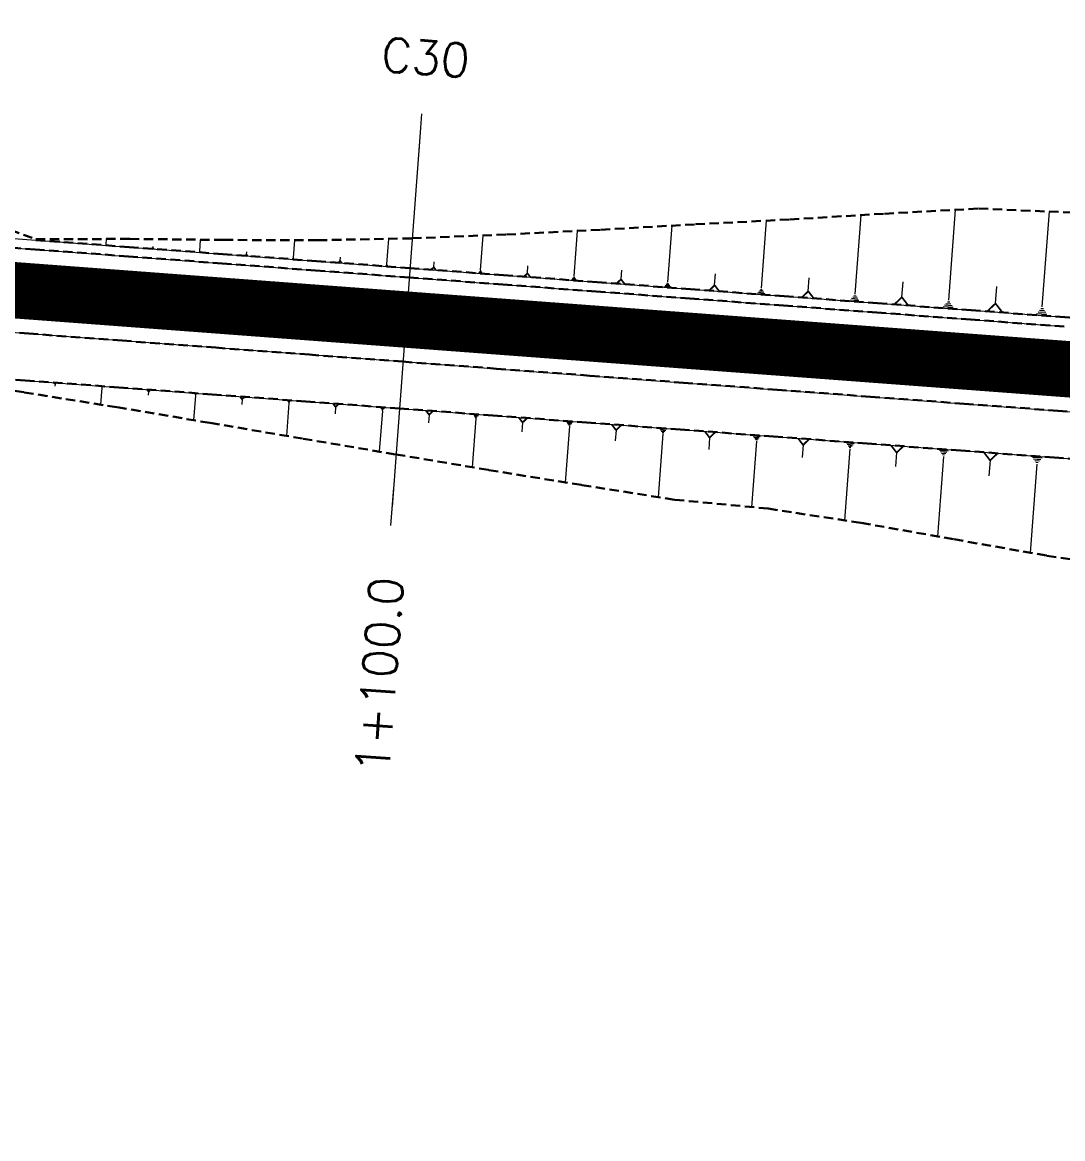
# Model space of a CAD drawing. Header units: metres. Extents: x 544752 to 548977, y 1840603 to 1844608.
# Drawn here: x 547595.2 to 547650.7, y 1842240 to 1842299.5 of the extents above; entities that cross this region are included whole.
import ezdxf

# ---------------------------------------------------------------- set-up
doc = ezdxf.new("R2010")
doc.units = ezdxf.units.M
doc.header["$MEASUREMENT"] = 0
for name, pattern in [('ACAD_ISO02W100', [15, 12, -3]), ('Anordnung Grundriss$0$GESTRICHELT', [0.75, 0.5, -0.25]), ('HIDDEN', [0.375, 0.25, -0.125])]:
    doc.linetypes.add(name, pattern=pattern)
doc.layers.add('C-ROAD', color=7, linetype='Continuous')
for name, color, linetype, lineweight in [('C-ROAD-CORR', 5, 'Continuous', 0), ('C-ROAD-SAMP', 150, 'HIDDEN', 0), ('C-ROAD-SAMP-TEXT', 11, 'Continuous', 0), ('C-TOPO-FEAT', 94, 'Continuous', 5)]:
    doc.layers.add(name, color=color, linetype=linetype, lineweight=lineweight)

msp = doc.modelspace()

# ---------------------------------------------------------------- linework, layer by layer
at = {"layer": 'C-ROAD-CORR', "color": 160, "linetype": 'Continuous'}
for p, q in [((547644.5848488669, 1842284.729313659, 509.3155329617613), (547644.9462366691, 1842289.549537001, 506.093031917825)), ((547649.5725915515, 1842284.378654003, 509.2884852119506), (547649.9531095602, 1842289.454037775, 505.8953997991531)), ((547634.6045633516, 1842285.366608185, 509.4124314458863), (547634.8748003084, 1842288.971053269, 507.0027240061951)), ((547639.5947419242, 1842285.048438624, 509.3636628423443), (547639.9109489295, 1842289.266036393, 506.5440397147131)), ((547624.6244934832, 1842286.006779028, 509.5074070033295), (547624.8059557007, 1842288.427138571, 507.8893053921511)), ((547629.6145642222, 1842285.687171174, 509.4595999528082), (547629.8408083245, 1842288.704835566, 507.4421775296859)), ((547597.1858818664, 1842287.855020442, 509.7099111657828), (547597.1876719365, 1842287.878896559, 509.6939490810681)), ((547599.6615349322, 1842287.663093202, 509.7083293043628), (547599.6952930077, 1842287.66056225, 509.7083293043628)), ((547599.6661765171, 1842287.668403179, 509.7045678799849), (547599.6914950736, 1842287.666504964, 509.7045678799849)), ((547599.670818102, 1842287.673713156, 509.7008064556071), (547599.6876971397, 1842287.67244768, 509.7008064556071)), ((547599.6754596869, 1842287.679023133, 509.6970450312292), (547599.6838992056, 1842287.678390395, 509.6970450312292)), ((547599.6801012717, 1842287.68433311, 509.6932836068513), (547599.7033406983, 1842287.994302692, 509.4860572543254)), ((547604.668208653, 1842287.338537812, 509.6629838501656), (547604.7145966984, 1842287.957265776, 509.2493408772482)), ((547609.656389592, 1842286.993723634, 509.6320281769165), (547609.7267367538, 1842287.932020471, 509.0047413642155)), ((547614.6451782949, 1842286.657015864, 509.5956530650655), (547614.7461812196, 1842288.004202051, 508.6950083053011)), ((547619.6346335982, 1842286.329199273, 509.5533338648038), (547619.7736372269, 1842288.183242303, 508.3138361945765)), ((547602.174209337, 1842287.512160715, 509.6776488687163), (547602.1806520943, 1842287.598094797, 509.6201986944366)), ((547604.6311485217, 1842287.296140991, 509.693016454477), (547604.6985327638, 1842287.291088976, 509.693016454477)), ((547604.6404135545, 1842287.306740196, 509.6855083033992), (547604.6909517361, 1842287.302951185, 509.6855083033992)), ((547604.6496785873, 1842287.317339401, 509.6780001523213), (547604.6833707084, 1842287.314813394, 509.6780001523213)), ((547604.6589436202, 1842287.327938606, 509.6704920012435), (547604.6757896807, 1842287.326675603, 509.6704920012435)), ((547607.162269213, 1842287.165731787, 509.647772717189), (547607.1728282305, 1842287.306568921, 509.5536177828852)), ((547609.6001881495, 1842286.929429139, 509.6775724212787), (547609.7023759038, 1842286.921767791, 509.6775724212787)), ((547609.6142385101, 1842286.945502762, 509.6661863601881), (547609.6908793258, 1842286.939756752, 509.6661863601881)), ((547609.6282888708, 1842286.961576387, 509.6548002990976), (547609.6793827479, 1842286.957745712, 509.6548002990976)), ((547609.6423392313, 1842286.97765001, 509.643414238007), (547609.66788617, 1842286.975734673, 509.643414238007)), ((547612.1506940471, 1842286.824170703, 509.6146422286407), (547612.166100929, 1842287.029669095, 509.477258805514)), ((547614.5644854862, 1842286.564703226, 509.6610445003598), (547614.7112044409, 1842286.553703229, 509.6610445003598)), ((547614.5846586884, 1842286.587781385, 509.6446966415362), (547614.6946979044, 1842286.579531388, 509.6446966415362)), ((547614.6048318906, 1842286.610859545, 509.6283487827126), (547614.6781913679, 1842286.605359546, 509.6283487827126)), ((547614.6250050927, 1842286.633937704, 509.6120009238891), (547614.6616848314, 1842286.631187705, 509.6120009238891)), ((547617.1398260802, 1842286.492042305, 509.5752056333359), (547617.1614984967, 1842286.781110965, 509.3819523354136)), ((547622.1295233704, 1842286.167453356, 509.5307286326675), (547622.1585944501, 1842286.555206058, 509.2715013319845)), ((547619.5235814361, 1842286.202155509, 509.6433277617587), (547619.7255010058, 1842286.187016943, 509.6433277617587)), ((547619.5513444766, 1842286.23391645, 509.62082928752), (547619.7027841539, 1842286.222562526, 509.62082928752)), ((547619.5791075171, 1842286.265677391, 509.5983308132813), (547619.680067302, 1842286.258108108, 509.5983308132813)), ((547619.6068705576, 1842286.297438332, 509.5758323390426), (547619.65735045, 1842286.29365369, 509.5758323390426)), ((547624.5157637412, 1842285.882392115, 509.5955188690188), (547624.7134605919, 1842285.86757014, 509.5955188690188)), ((547624.5520069886, 1842285.92385442, 509.5661482471224), (547624.683804889, 1842285.913973103, 509.5661482471224)), ((547624.5882502359, 1842285.965316724, 509.536777625226), (547624.6541491861, 1842285.960376066, 509.536777625226)), ((547627.1195074404, 1842285.846689503, 509.4836944110348), (547627.1565520697, 1842286.340794134, 509.1533668358134)), ((547632.1095825611, 1842285.527140091, 509.4358482898397), (547632.1547832623, 1842286.130031151, 509.0327928850439)), ((547637.099617038, 1842285.207048571, 509.3883645884944), (547637.152892336, 1842285.917639335, 508.9133078704026)), ((547624.4795204939, 1842285.840929811, 509.6248894909152), (547624.7431162947, 1842285.821167178, 509.6248894909152)), ((547629.4338142882, 1842285.480393103, 509.6060751822624), (547629.7624611888, 1842285.455753378, 509.6060751822624)), ((547629.4790017718, 1842285.532087621, 509.5694563748988), (547629.7254869471, 1842285.513607827, 509.5694563748988)), ((547629.5241892552, 1842285.583782139, 509.5328375675353), (547629.6885127055, 1842285.571462276, 509.5328375675353)), ((547629.5693767387, 1842285.635476656, 509.4962187601718), (547629.6515384638, 1842285.629316725, 509.4962187601718)), ((547634.5505892241, 1842285.30486174, 509.456170729997), (547634.6487271837, 1842285.297504018, 509.456170729997)), ((547642.0898188283, 1842284.88918869, 509.339388951919), (547642.1515041235, 1842285.711952762, 508.789340148296)), ((547647.0791004032, 1842284.559054894, 509.298618890553), (547647.1473510081, 1842285.469387663, 508.6900271113013)), ((547634.3886668416, 1842285.119622403, 509.5873885823291), (547634.78121868, 1842285.090191517, 509.5873885823291)), ((547634.4426409691, 1842285.181368849, 509.5436492982184), (547634.7370548479, 1842285.159295684, 509.5436492982184)), ((547634.4966150966, 1842285.243115294, 509.4999100141077), (547634.6928910158, 1842285.228399851, 509.4999100141077)), ((547639.3421192269, 1842284.759438054, 509.5683819630721), (547639.8014481163, 1842284.725000675, 509.5683819630721)), ((547639.4052749012, 1842284.831688196, 509.5172021828901), (547639.7497715683, 1842284.805860162, 509.5172021828901)), ((547639.4684305756, 1842284.903938339, 509.4660224027082), (547639.6980950203, 1842284.886719649, 509.4660224027082)), ((547639.5315862498, 1842284.976188481, 509.4148426225262), (547639.6464184723, 1842284.967579137, 509.4148426225262)), ((547644.2961305279, 1842284.399019646, 509.5495030884068), (547644.821089985, 1842284.35966173, 509.5495030884068)), ((547644.3683101126, 1842284.481593149, 509.4910105567454), (547644.7620297055, 1842284.452074712, 509.4910105567454)), ((547644.4404896974, 1842284.564166653, 509.4325180250841), (547644.7029694259, 1842284.544487695, 509.4325180250841)), ((547644.5126692822, 1842284.646740156, 509.3740254934227), (547644.6439091464, 1842284.636900677, 509.3740254934227)), ((547649.3445902325, 1842284.11782031, 509.4732517829098), (547649.7591515279, 1842284.086739303, 509.4732517829098)), ((547649.4205906722, 1842284.204764874, 509.4116629259234), (547649.696964869, 1842284.184044203, 509.4116629259234)), ((547649.4965911118, 1842284.291709439, 509.350074068937), (547649.6347782103, 1842284.281349103, 509.350074068937)), ((547649.2685897929, 1842284.030875746, 509.5348406398962), (547649.8213381866, 1842283.989434403, 509.5348406398962)), ((547596.9579246627, 1842280.274245065, 509.5939832589407), (547596.948234197, 1842280.144992754, 509.5075732155468)), ((547599.4496146662, 1842280.069820341, 509.5764899755928), (547599.3818806604, 1842279.166378019, 508.9725047205816)), ((547599.5037284174, 1842280.131726516, 509.6203424071942), (547599.4053365884, 1842280.139103272, 509.6203424071942)), ((547599.4901999796, 1842280.116249972, 509.6093792992938), (547599.4164061078, 1842280.121782539, 509.6093792992938)), ((547599.4766715418, 1842280.100773429, 509.5984161913935), (547599.4274756273, 1842280.104461806, 509.5984161913935)), ((547599.463143104, 1842280.085296885, 509.5874530834931), (547599.4385451467, 1842280.087141074, 509.5874530834931)), ((547601.9412253539, 1842279.864337697, 509.5582894333447), (547601.9261107623, 1842279.662737902, 509.4235123688643)), ((547604.4327917479, 1842279.65826426, 509.5396939232906), (547604.3338818352, 1842278.338994858, 508.6577125870388)), ((547604.5118124165, 1842279.748663968, 509.603730298185), (547604.3681338149, 1842279.75943602, 509.603730298185)), ((547604.4920572493, 1842279.726064041, 509.5877212044614), (547604.3842982982, 1842279.73414308, 509.5877212044614)), ((547604.4723020822, 1842279.703464114, 509.5717121107378), (547604.4004627813, 1842279.70885014, 509.5717121107378)), ((547604.452546915, 1842279.680864187, 509.5557030170142), (547604.4166272646, 1842279.6835572, 509.5557030170142)), ((547606.9243523843, 1842279.452114027, 509.5210470724292), (547606.903465542, 1842279.173523427, 509.334798752598)), ((547609.5203569732, 1842279.365408552, 509.5870129250515), (547609.3304468733, 1842279.37964673, 509.5870129250515)), ((547609.4942451812, 1842279.335536641, 509.5658525813802), (547609.3518126063, 1842279.346215274, 509.5658525813802)), ((547609.4159098053, 1842279.245920907, 509.5023715503663), (547609.2851736263, 1842277.502149872, 508.3365948668518)), ((547609.4681333893, 1842279.30566473, 509.5446922377089), (547609.3731783393, 1842279.312783818, 509.5446922377089)), ((547609.4420215973, 1842279.275792819, 509.5235318940376), (547609.3945440723, 1842279.279352363, 509.5235318940376)), ((547611.907462538, 1842279.039665254, 509.4836542221426), (547611.8807696137, 1842278.683632605, 509.2456329720458)), ((547614.3990126526, 1842278.833374679, 509.4649135473263), (547614.2362826128, 1842276.662866623, 508.0138470755923)), ((547614.5290202138, 1842278.982103434, 509.5702684258948), (547614.2926351647, 1842278.999825989, 509.5702684258948)), ((547614.4965183234, 1842278.944921245, 509.5439297062527), (547614.3192295367, 1842278.958213162, 509.5439297062527)), ((547614.4640164332, 1842278.907739057, 509.5175909866106), (547614.3458239086, 1842278.916600334, 509.5175909866106)), ((547614.4315145429, 1842278.870556868, 509.4912522669684), (547614.3724182806, 1842278.874987507, 509.4912522669684)), ((547616.8905790983, 1842278.627301932, 509.4463184983505), (547616.8580929345, 1842278.193998527, 509.1566388352409)), ((547619.3821546643, 1842278.421350829, 509.4278047739303), (547619.1878622968, 1842275.82986158, 507.6952965022239)), ((547619.5373778602, 1842278.598926291, 509.5535937726669), (547619.255144716, 1842278.620086227, 509.5535937726669)), ((547619.4985720612, 1842278.554532425, 509.5221465229828), (547619.2868972031, 1842278.570402377, 509.5221465229828)), ((547619.4597662622, 1842278.51013856, 509.4906992732986), (547619.3186496901, 1842278.520718528, 509.4906992732986)), ((547619.4209604632, 1842278.465744695, 509.4592520236145), (547619.3504021772, 1842278.471034679, 509.4592520236145)), ((547621.8737937064, 1842278.216246381, 509.4098570694939), (547621.8357108525, 1842277.708293816, 509.0702716277965)), ((547624.5443971509, 1842278.216309614, 509.5372250109677), (547624.2190612305, 1842278.240701105, 509.5372250109677)), ((547624.4996649123, 1842278.165135897, 509.5009751227702), (547624.2556629722, 1842278.183429515, 509.5009751227702)), ((547624.365468197, 1842278.011614745, 509.3922254581777), (547624.1415034095, 1842275.02435206, 507.3951277221129)), ((547624.454932674, 1842278.11396218, 509.4647252345727), (547624.2922647138, 1842278.126157925, 509.4647252345727)), ((547624.4102004354, 1842278.062788462, 509.4284753463752), (547624.3288664555, 1842278.068886335, 509.4284753463752)), ((547626.8571770212, 1842277.807441054, 509.3749000001845), (547626.8138356709, 1842277.229350186, 508.9884244582503)), ((547629.3489050189, 1842277.603523102, 509.35774551311), (547629.0966262723, 1842274.238606258, 507.1081717332109)), ((547629.5504544354, 1842277.834095798, 509.5210761234056), (547629.1839890678, 1842277.861570897, 509.5210761234056)), ((547629.5000670813, 1842277.776452624, 509.4802434708317), (547629.2252180555, 1842277.797058948, 509.4802434708317)), ((547629.4496797272, 1842277.71880945, 509.4394108182578), (547629.2664470433, 1842277.732546999, 509.4394108182578)), ((547629.399292373, 1842277.661166276, 509.3985781656839), (547629.3076760311, 1842277.668035051, 509.3985781656839)), ((547631.8412491442, 1842277.407823115, 509.3460850454038), (547631.7940301003, 1842276.778011218, 508.9250320461032)), ((547634.3339373451, 1842277.216712439, 509.3374927056412), (547634.0709247093, 1842273.708626007, 506.992204658041)), ((547634.5440622326, 1842277.457095481, 509.507772663363), (547634.1620045938, 1842277.485739583, 509.507772663363)), ((547634.4915310107, 1842277.39699972, 509.4652026739325), (547634.2049877816, 1842277.418482797, 509.4652026739325)), ((547634.4389997888, 1842277.33690396, 509.4226326845021), (547634.2479709694, 1842277.351226011, 509.4226326845021)), ((547634.386468567, 1842277.276808199, 509.3800626950717), (547634.2909541572, 1842277.283969225, 509.3800626950717)), ((547636.8260545288, 1842277.017985486, 509.3238085974141), (547636.776427707, 1842276.356058428, 508.881285401867)), ((547639.5463845872, 1842277.076445749, 509.4924774232333), (547639.130858826, 1842277.107599065, 509.4924774232333)), ((547639.4892516476, 1842277.01108562, 509.4461783168586), (547639.1776073268, 1842277.034450607, 509.4461783168586)), ((547639.432118708, 1842276.945725491, 509.399879210484), (547639.2243558276, 1842276.961302149, 509.399879210484)), ((547639.317852829, 1842276.815005233, 509.3072809977347), (547639.0318003737, 1842272.999611594, 506.7565464955615)), ((547639.3749857686, 1842276.880365362, 509.3535801041093), (547639.2711043282, 1842276.888153691, 509.3535801041093)), ((547641.8094238044, 1842276.608992902, 509.2887263395754), (547641.7545103426, 1842275.87655216, 508.7990620875981)), ((547644.3008678304, 1842276.401287311, 509.2690396732588), (547643.9818535864, 1842272.146246339, 506.424384352259)), ((547644.5557332744, 1842276.692853586, 509.4755762597893), (547644.0923265314, 1842276.727596694, 509.4755762597893)), ((547644.4920169134, 1842276.619962017, 509.4239421131567), (547644.1444618562, 1842276.646019349, 509.4239421131567)), ((547644.4283005524, 1842276.547070448, 509.372307966524), (547644.1965971809, 1842276.564442003, 509.372307966524)), ((547644.3645841914, 1842276.47417888, 509.3206738198914), (547644.2487325057, 1842276.482864657, 509.3206738198914)), ((547646.7923124409, 1842276.193589513, 509.2493582167302), (547646.731148838, 1842275.37778382, 508.703961351642)), ((547649.2837573776, 1842275.985896067, 509.2296796696094), (547648.9303990246, 1842271.27277025, 506.0787773585595)), ((547649.5660608648, 1842276.308851484, 509.4584513605108), (547649.0527651533, 1842276.347334931, 509.4584513605108)), ((547649.4954849931, 1842276.22811263, 509.4012584377854), (547649.1105132094, 1842276.256975215, 509.4012584377854)), ((547649.4249091212, 1842276.147373775, 509.3440655150601), (547649.1682612655, 1842276.166615499, 509.3440655150601)), ((547649.3543332495, 1842276.066634921, 509.2868725923348), (547649.2260093215, 1842276.076255783, 509.2868725923348))]:
    msp.add_line(p, q, dxfattribs=at)
at = {"layer": 'C-ROAD-CORR', "color": 5, "linetype": 'Anordnung Grundriss$0$GESTRICHELT', "lineweight": 30, "extrusion": (0.04147128083780415, 0.5531477566480142, 0.8320502942616756), "const_width": 0.1, "elevation": 1042191.055067712}
msp.add_lwpolyline([(-408328.9051713983, -1562367.675171673), (-408328.8944052792, -1562367.689526499), (-408328.8836391601, -1562367.675171673)], dxfattribs=at)
at = {"layer": 'C-ROAD-CORR', "color": 5, "linetype": 'Anordnung Grundriss$0$GESTRICHELT', "lineweight": 30, "extrusion": (0.04147128470518574, 0.5531477556809462, 0.8320502947118242), "const_width": 0.1, "elevation": 1042191.045780497}
msp.add_lwpolyline([(-408333.9198522109, -1562367.684839564), (-408333.8811031731, -1562367.736504948), (-408333.8423541355, -1562367.684839563)], dxfattribs=at)
at = {"layer": 'C-ROAD-CORR', "color": 5, "linetype": 'Anordnung Grundriss$0$GESTRICHELT', "lineweight": 30, "extrusion": (0.04147128362041888, 0.5531477566749224, 0.8320502941050953), "const_width": 0.1, "elevation": 1042191.037393758}
msp.add_lwpolyline([(-408338.9485229327, -1562367.689407267), (-408338.8850172404, -1562367.774081524), (-408338.8215115479, -1562367.689407268)], dxfattribs=at)
at = {"layer": 'C-ROAD-CORR', "color": 5, "linetype": 'Anordnung Grundriss$0$GESTRICHELT', "lineweight": 30, "extrusion": (0.04147128452670368, 0.5531477563347048, 0.8320502942861011), "const_width": 0.1, "elevation": 1042191.027639766}
msp.add_lwpolyline([(-408343.9745337385, -1562367.696732214), (-408343.8818712616, -1562367.820282183), (-408343.7892087849, -1562367.696732215)], dxfattribs=at)
at = {"layer": 'C-ROAD-CORR', "color": 5, "linetype": 'Anordnung Grundriss$0$GESTRICHELT', "lineweight": 30, "extrusion": (0.04147128407056225, 0.553147756398013, 0.8320502942667488), "const_width": 0.1, "elevation": 1042191.017883001}
msp.add_lwpolyline([(-408349.0137729755, -1562367.702830074), (-408348.8834273422, -1562367.876624251), (-408348.7530817094, -1562367.702830074)], dxfattribs=at)
at = {"layer": 'C-ROAD-CORR', "color": 5, "linetype": 'Anordnung Grundriss$0$GESTRICHELT', "lineweight": 30, "extrusion": (0.04147128436381356, 0.5531477565065444, 0.8320502941799807), "const_width": 0.1, "elevation": 1042191.008619898}
msp.add_lwpolyline([(-408354.0573085489, -1562367.709256933), (-408353.8824647198, -1562367.942382038), (-408353.707620891, -1562367.709256933)], dxfattribs=at)
at = {"layer": 'C-ROAD-CORR', "color": 5, "linetype": 'Anordnung Grundriss$0$GESTRICHELT', "lineweight": 30, "extrusion": (0.04147128415958266, 0.5531477561160163, 0.8320502944497835), "const_width": 0.1, "elevation": 1042190.998165133}
msp.add_lwpolyline([(-408359.1058550009, -1562367.716072715), (-408358.8830554036, -1562368.013138845), (-408358.6602558068, -1562367.716072716)], dxfattribs=at)
at = {"layer": 'C-ROAD-CORR', "color": 5, "linetype": 'Anordnung Grundriss$0$GESTRICHELT', "lineweight": 30, "extrusion": (0.04147128402414977, 0.5531477562023266, 0.8320502943991545), "const_width": 0.1, "elevation": 1042190.988626352}
msp.add_lwpolyline([(-408364.1553876289, -1562367.722306645), (-408363.8835345096, -1562368.08477747), (-408363.6116813901, -1562367.722306644)], dxfattribs=at)
at = {"layer": 'C-ROAD-CORR', "color": 5, "linetype": 'Anordnung Grundriss$0$GESTRICHELT', "lineweight": 30, "extrusion": (0.04147128433223577, 0.5531477563585318, 0.8320502942799536), "const_width": 0.1, "elevation": 1042190.979459188}
msp.add_lwpolyline([(-408369.2029504892, -1562367.728679452), (-408368.882533869, -1562368.155901613), (-408368.5621172484, -1562367.728679453)], dxfattribs=at)
at = {"layer": 'C-ROAD-CORR', "color": 5, "linetype": 'Anordnung Grundriss$0$GESTRICHELT', "lineweight": 30, "extrusion": (0.04147128425386132, 0.5531477563230088, 0.8320502943074755), "const_width": 0.1, "elevation": 1042190.969727242}
msp.add_lwpolyline([(-408374.2537868301, -1562367.735100645), (-408373.8827894898, -1562368.229763765), (-408373.51179215, -1562367.735100645)], dxfattribs=at)
at = {"layer": 'C-ROAD-CORR', "color": 5, "linetype": 'Anordnung Grundriss$0$GESTRICHELT', "lineweight": 30, "extrusion": (0.0414712842843661, 0.553147756258276, 0.8320502943489896), "const_width": 0.1, "elevation": 1042190.960001116}
msp.add_lwpolyline([(-408379.2931535635, -1562367.741615973), (-408378.8826701117, -1562368.288927241), (-408378.4721866606, -1562367.741615973)], dxfattribs=at)
at = {"layer": 'C-ROAD-CORR', "color": 5, "linetype": 'Anordnung Grundriss$0$GESTRICHELT', "lineweight": 30, "extrusion": (0.04147128445734455, 0.5531477560923399, -0.8320502944506823), "const_width": 0.1, "elevation": 1041338.741178087}
msp.add_lwpolyline([(-408329.1632076582, 1562926.873783239), (-408329.2214895711, 1562926.796074022), (-408329.2797714836, 1562926.873783238)], dxfattribs=at)
at = {"layer": 'C-ROAD-CORR', "color": 5, "linetype": 'Anordnung Grundriss$0$GESTRICHELT', "lineweight": 30, "extrusion": (0.04147128375690512, 0.5531477560013497, -0.8320502945460844), "const_width": 0.1, "elevation": 1041338.750250446}
msp.add_lwpolyline([(-408334.1329268614, 1562926.867122955), (-408334.2238313995, 1562926.745916905), (-408334.3147359376, 1562926.867122955)], dxfattribs=at)
at = {"layer": 'C-ROAD-CORR', "color": 5, "linetype": 'Anordnung Grundriss$0$GESTRICHELT', "lineweight": 30, "extrusion": (0.04147128404455607, 0.5531477559276425, -0.8320502945807476), "const_width": 0.1, "elevation": 1041338.759895752}
msp.add_lwpolyline([(-408339.0972206494, 1562926.860951365), (-408339.2228415594, 1562926.693456818), (-408339.348462469, 1562926.860951365)], dxfattribs=at)
at = {"layer": 'C-ROAD-CORR', "color": 5, "linetype": 'Anordnung Grundriss$0$GESTRICHELT', "lineweight": 30, "extrusion": (0.04147128441429961, 0.5531477563567445, -0.8320502942770515), "const_width": 0.1, "elevation": 1041338.770512505}
msp.add_lwpolyline([(-408344.0611610739, 1562926.854171694), (-408344.2217018296, 1562926.640117352), (-408344.3822425854, 1562926.854171694)], dxfattribs=at)
at = {"layer": 'C-ROAD-CORR', "color": 5, "linetype": 'Anordnung Grundriss$0$GESTRICHELT', "lineweight": 30, "extrusion": (0.04147128405798955, 0.5531477564205082, -0.8320502942524207), "const_width": 0.1, "elevation": 1041338.780058464}
msp.add_lwpolyline([(-408349.027537601, 1562926.847489169), (-408349.2229209628, 1562926.58697802), (-408349.418304325, 1562926.847489169)], dxfattribs=at)
at = {"layer": 'C-ROAD-CORR', "color": 5, "linetype": 'Anordnung Grundriss$0$GESTRICHELT', "lineweight": 30, "extrusion": (0.04147128425474886, 0.5531477563497832, -0.8320502942896316), "const_width": 0.1, "elevation": 1041338.789659495}
msp.add_lwpolyline([(-408353.9931949014, 1562926.841266717), (-408354.2222387512, 1562926.535874916), (-408354.4512826012, 1562926.841266717)], dxfattribs=at)
at = {"layer": 'C-ROAD-CORR', "color": 5, "linetype": 'Anordnung Grundriss$0$GESTRICHELT', "lineweight": 30, "extrusion": (0.04147128438532749, 0.5531477562171555, -0.8320502943712944), "const_width": 0.1, "elevation": 1041338.799110221}
msp.add_lwpolyline([(-408358.9610939921, 1562926.835090125), (-408359.2217643129, 1562926.487529698), (-408359.4824346335, 1562926.835090125)], dxfattribs=at)
at = {"layer": 'C-ROAD-CORR', "color": 5, "linetype": 'Anordnung Grundriss$0$GESTRICHELT', "lineweight": 30, "extrusion": (0.04147128439216876, 0.5531477563490662, -0.8320502942832593), "const_width": 0.1, "elevation": 1041338.808980626}
msp.add_lwpolyline([(-408363.9377824548, 1562926.828507266), (-408364.2217746056, 1562926.449851064), (-408364.5057667561, 1562926.828507266)], dxfattribs=at)
at = {"layer": 'C-ROAD-CORR', "color": 5, "linetype": 'Anordnung Grundriss$0$GESTRICHELT', "lineweight": 30, "extrusion": (0.04147128404447148, 0.5531477562915288, -0.83205029433884), "const_width": 0.1, "elevation": 1041338.818307783}
msp.add_lwpolyline([(-408368.92446057, 1562926.821986126), (-408369.2229339549, 1562926.424021612), (-408369.5214073404, 1562926.821986125)], dxfattribs=at)
at = {"layer": 'C-ROAD-CORR', "color": 5, "linetype": 'Anordnung Grundriss$0$GESTRICHELT', "lineweight": 30, "extrusion": (0.04147128413547906, 0.5531477563822806, -0.8320502942739721), "const_width": 0.1, "elevation": 1041338.828148441}
msp.add_lwpolyline([(-408373.8923805418, 1562926.815500054), (-408374.2226496629, 1562926.375141226), (-408374.5529187843, 1562926.815500054)], dxfattribs=at)
at = {"layer": 'C-ROAD-CORR', "color": 5, "linetype": 'Anordnung Grundriss$0$GESTRICHELT', "lineweight": 30, "extrusion": (0.04147128404459771, 0.5531477561999234, -0.8320502943997332), "const_width": 0.1, "elevation": 1041338.837386251}
msp.add_lwpolyline([(-408378.8550506443, 1562926.80927325), (-408379.2229103411, 1562926.318793655), (-408379.5907700381, 1562926.80927325)], dxfattribs=at)
at = {"layer": 'C-ROAD-CORR', "color": 11, "linetype": 'Anordnung Grundriss$0$GESTRICHELT', "lineweight": 30}
for points in [[(547591.0478279162, 1842289.778935464, 510.0039380678801), (547595.927152547, 1842287.982185956, 509.6910349284339), (547600.9423918325, 1842287.998278461, 509.418799530549), (547605.9523408284, 1842287.943808604, 509.193737732442), (547610.9651998192, 1842287.928152523, 508.9427274615559), (547615.9868051251, 1842288.029155588, 508.6137261527102), (547621.0161808776, 1842288.233801574, 508.2154356441005), (547626.0494649233, 1842288.490576731, 507.7822948189573), (547631.0848322324, 1842288.775138645, 507.3305774991446), (547636.1183729419, 1842289.035337205, 506.895147999366), (547641.1553772767, 1842289.341733916, 506.4288332946543), (547646.1901017632, 1842289.617721804, 505.9828480339191), (547651.1878359276, 1842289.400329413, 505.8667060926622)], [(547595.9238146112, 1842287.937664265, 509.7207993575507), (547600.9098211066, 1842287.563847161, 509.7092332343649), (547605.895827602, 1842287.190030057, 509.6976671111791), (547610.8818340976, 1842286.816212954, 509.6861009879933), (547615.867840593, 1842286.44239585, 509.6745348648075), (547620.8538470884, 1842286.068578746, 509.6629687416216), (547625.839853584, 1842285.694761642, 509.6514026184358), (547630.8258600794, 1842285.320944538, 509.63983649525), (547635.8118665748, 1842284.947127434, 509.6282703720642), (547640.7978730703, 1842284.57331033, 509.6167042488783), (547645.7838795658, 1842284.199493227, 509.6051381256925), (547650.7698860613, 1842283.825676123, 509.5935720025067), (547655.7558925567, 1842283.451859019, 509.5820058793208), (547660.7418990522, 1842283.078041915, 509.570439756135), (547665.7279055477, 1842282.704224811, 509.5588736329492), (547670.7139120431, 1842282.330407707, 509.5473075097634), (547675.6999185386, 1842281.956590603, 509.5357413865775), (547680.6859250341, 1842281.582773499, 509.5241752633917), (547685.6719315295, 1842281.208956396, 509.5126091402059), (547690.657938025, 1842280.835139292, 509.50104301702), (547695.6439445205, 1842280.461322188, 509.4894768938342), (547700.6299510159, 1842280.087505084, 509.4779107706484), (547705.6159575114, 1842279.71368798, 509.4663446474626), (547710.6019640069, 1842279.339870876, 509.4547785242767)], [(547590.3770824599, 1842280.832471626, 509.6523654807365), (547595.3630889554, 1842280.458654522, 509.6407993575507), (547600.3490954508, 1842280.084837418, 509.6292332343649), (547605.3351019463, 1842279.711020314, 509.6176671111791), (547610.3211084418, 1842279.33720321, 509.6061009879932), (547615.3071149372, 1842278.963386106, 509.5945348648074), (547620.2931214327, 1842278.589569003, 509.5829687416216), (547625.2791279282, 1842278.215751899, 509.5714026184357), (547630.2651344236, 1842277.841934795, 509.55983649525), (547635.251140919, 1842277.468117691, 509.5482703720641), (547640.2371474146, 1842277.094300587, 509.5367042488783), (547645.22315391, 1842276.720483483, 509.5251381256924), (547650.2091604056, 1842276.346666379, 509.5135720025066), (547655.195166901, 1842275.972849275, 509.5020058793208)]]:
    msp.add_polyline3d(points, dxfattribs=at)
at = {"layer": 'C-ROAD-CORR', "color": 92, "linetype": 'Anordnung Grundriss$0$GESTRICHELT', "lineweight": 30}
for points in [[(547595.927152547, 1842287.982185956, 509.6910349284339), (547600.9423918325, 1842287.998278461, 509.418799530549), (547605.9523408284, 1842287.943808604, 509.193737732442), (547610.9651998192, 1842287.928152523, 508.9427274615559), (547615.9868051251, 1842288.029155588, 508.6137261527102), (547621.0161808776, 1842288.233801574, 508.2154356441005), (547626.0494649233, 1842288.490576731, 507.7822948189573), (547631.0848322324, 1842288.775138645, 507.3305774991446), (547636.1183729419, 1842289.035337205, 506.895147999366), (547641.1553772767, 1842289.341733916, 506.4288332946543), (547646.1901017632, 1842289.617721804, 505.9828480339191), (547651.1878359276, 1842289.400329413, 505.8667060926622), (547656.1488892665, 1842288.69368484, 506.0776476812715), (547661.1099426055, 1842287.987040267, 506.2885892698483), (547666.0709959444, 1842287.280395695, 506.4995308584902), (547671.0320492834, 1842286.573751122, 506.7104724470996), (547675.9931026223, 1842285.867106549, 506.9214140357089), (547680.9997600669, 1842285.768733679, 506.72570305693), (547686.0586574422, 1842286.367141755, 506.0641677447508), (547691.068980084, 1842286.317655621, 505.8357741396102), (547696.0226528307, 1842285.512568037, 506.1125285922942), (547700.9763255774, 1842284.707480455, 506.3892830449782), (547705.929998324, 1842283.902392872, 506.6660374975839), (547710.8836710708, 1842283.097305289, 506.9427919501896)], [(547595.9238146112, 1842287.937664265, 509.7207993575507), (547600.9098211066, 1842287.563847161, 509.7092332343649), (547605.895827602, 1842287.190030057, 509.6976671111791), (547610.8818340976, 1842286.816212954, 509.6861009879933), (547615.867840593, 1842286.44239585, 509.6745348648075), (547620.8538470884, 1842286.068578746, 509.6629687416216), (547625.839853584, 1842285.694761642, 509.6514026184358), (547630.8258600794, 1842285.320944538, 509.63983649525), (547635.8118665748, 1842284.947127434, 509.6282703720642), (547640.7978730703, 1842284.57331033, 509.6167042488783), (547645.7838795658, 1842284.199493227, 509.6051381256925), (547650.7698860613, 1842283.825676123, 509.5935720025067), (547655.7558925567, 1842283.451859019, 509.5820058793208), (547660.7418990522, 1842283.078041915, 509.570439756135), (547665.7279055477, 1842282.704224811, 509.5588736329492), (547670.7139120431, 1842282.330407707, 509.5473075097634), (547675.6999185386, 1842281.956590603, 509.5357413865775), (547680.6859250341, 1842281.582773499, 509.5241752633917), (547685.6719315295, 1842281.208956396, 509.5126091402059), (547690.657938025, 1842280.835139292, 509.50104301702), (547695.6439445205, 1842280.461322188, 509.4894768938342), (547700.6299510159, 1842280.087505084, 509.4779107706484), (547705.6159575114, 1842279.71368798, 509.4663446474626), (547710.6019640069, 1842279.339870876, 509.4547785242767)], [(547590.3770824599, 1842280.832471626, 509.6523654807365), (547595.3630889554, 1842280.458654522, 509.6407993575507), (547600.3490954508, 1842280.084837418, 509.6292332343649), (547605.3351019463, 1842279.711020314, 509.6176671111791), (547610.3211084418, 1842279.33720321, 509.6061009879932), (547615.3071149372, 1842278.963386106, 509.5945348648074), (547620.2931214327, 1842278.589569003, 509.5829687416216), (547625.2791279282, 1842278.215751899, 509.5714026184357), (547630.2651344236, 1842277.841934795, 509.55983649525), (547635.251140919, 1842277.468117691, 509.5482703720641), (547640.2371474146, 1842277.094300587, 509.5367042488783), (547645.22315391, 1842276.720483483, 509.5251381256924), (547650.2091604056, 1842276.346666379, 509.5135720025066), (547655.195166901, 1842275.972849275, 509.5020058793208)]]:
    msp.add_polyline3d(points, dxfattribs=at)
at = {"layer": 'C-ROAD-CORR', "color": 5, "linetype": 'Anordnung Grundriss$0$GESTRICHELT', "lineweight": 30}
for points in [[(547590.9004264052, 1842287.812880719, 509.7523654807366), (547595.8864329008, 1842287.439063616, 509.7407993575507), (547600.8724393962, 1842287.065246512, 509.7292332343649), (547605.8584458916, 1842286.691429408, 509.7176671111791), (547610.8444523872, 1842286.317612304, 509.7061009879932), (547615.8304588826, 1842285.9437952, 509.6945348648075), (547620.816465378, 1842285.569978096, 509.6829687416216), (547625.8024718736, 1842285.196160992, 509.6714026184358), (547630.788478369, 1842284.822343888, 509.65983649525), (547635.7744848644, 1842284.448526785, 509.6482703720641), (547640.76049136, 1842284.074709681, 509.6367042488783), (547645.7464978554, 1842283.700892577, 509.6251381256924), (547650.732504351, 1842283.327075473, 509.6135720025067)], [(547590.5639910118, 1842283.325474873, 509.7523654807366), (547595.5499975074, 1842282.95165777, 509.7407993575507), (547600.5360040028, 1842282.577840666, 509.7292332343649), (547605.5220104982, 1842282.204023562, 509.7176671111791), (547610.5080169938, 1842281.830206458, 509.7061009879932), (547615.4940234892, 1842281.456389354, 509.6945348648075), (547620.4800299846, 1842281.08257225, 509.6829687416216), (547625.4660364802, 1842280.708755146, 509.6714026184358), (547630.4520429756, 1842280.334938043, 509.65983649525), (547635.438049471, 1842279.961120939, 509.6482703720641), (547640.4240559665, 1842279.587303835, 509.6367042488783), (547645.410062462, 1842279.213486731, 509.6251381256924), (547650.3960689575, 1842278.839669627, 509.6135720025067), (547655.382075453, 1842278.465852523, 509.6020058793208)]]:
    msp.add_polyline3d(points, dxfattribs=at)
at = {"layer": 'C-ROAD-CORR', "color": 160, "linetype": 'Anordnung Grundriss$0$GESTRICHELT', "lineweight": 30}
for points in [[(547590.9004264052, 1842287.812880719, 509.6023654807366), (547595.8864329008, 1842287.439063616, 509.5907993575507), (547600.8724393962, 1842287.065246512, 509.5792332343649), (547605.8584458916, 1842286.691429408, 509.5676671111791), (547610.8444523872, 1842286.317612304, 509.5561009879933), (547615.8304588826, 1842285.9437952, 509.5445348648075), (547620.816465378, 1842285.569978096, 509.5329687416216), (547625.8024718736, 1842285.196160992, 509.5214026184358), (547630.788478369, 1842284.822343888, 509.50983649525), (547635.7744848644, 1842284.448526785, 509.4982703720642), (547640.76049136, 1842284.074709681, 509.4867042488783), (547645.7464978554, 1842283.700892577, 509.4751381256925), (547650.732504351, 1842283.327075473, 509.4635720025067)], [(547590.5639910118, 1842283.325474873, 509.6023654807366), (547595.5499975074, 1842282.95165777, 509.5907993575507), (547600.5360040028, 1842282.577840666, 509.5792332343649), (547605.5220104982, 1842282.204023562, 509.5676671111791), (547610.5080169938, 1842281.830206458, 509.5561009879933), (547615.4940234892, 1842281.456389354, 509.5445348648075), (547620.4800299846, 1842281.08257225, 509.5329687416216), (547625.4660364802, 1842280.708755146, 509.5214026184358), (547630.4520429756, 1842280.334938043, 509.50983649525), (547635.438049471, 1842279.961120939, 509.4982703720642), (547640.4240559665, 1842279.587303835, 509.4867042488783), (547645.410062462, 1842279.213486731, 509.4751381256925), (547650.3960689575, 1842278.839669627, 509.4635720025067), (547655.382075453, 1842278.465852523, 509.4520058793208)]]:
    msp.add_polyline3d(points, dxfattribs=at)
at = {"layer": 'C-ROAD-CORR', "color": 150, "linetype": 'Anordnung Grundriss$0$GESTRICHELT', "lineweight": 30}
msp.add_polyline3d([(547590.7322087085, 1842285.569177796, 509.8198654807366), (547595.7182152041, 1842285.195360693, 509.8082993575507), (547600.7042216995, 1842284.821543589, 509.7967332343649), (547605.6902281949, 1842284.447726485, 509.7851671111791), (547610.6762346905, 1842284.073909381, 509.7736009879932), (547615.6622411859, 1842283.700092277, 509.7620348648074), (547620.6482476813, 1842283.326275173, 509.7504687416216), (547625.6342541769, 1842282.952458069, 509.7389026184358), (547630.6202606723, 1842282.578640966, 509.72733649525), (547635.6062671677, 1842282.204823862, 509.7157703720641), (547640.5922736633, 1842281.831006758, 509.7042042488783), (547645.5782801587, 1842281.457189654, 509.6926381256924), (547650.5642866542, 1842281.08337255, 509.6810720025067), (547655.5502931497, 1842280.709555446, 509.6695058793208)], dxfattribs=at)
msp.add_polyline3d([(547590.7322087085, 1842285.569177796, 509.8198654807366), (547595.7182152041, 1842285.195360693, 509.8082993575507), (547600.7042216995, 1842284.821543589, 509.7967332343649), (547605.6902281949, 1842284.447726485, 509.7851671111791), (547610.6762346905, 1842284.073909381, 509.7736009879932), (547615.6622411859, 1842283.700092277, 509.7620348648074), (547620.6482476813, 1842283.326275173, 509.7504687416216), (547625.6342541769, 1842282.952458069, 509.7389026184358), (547630.6202606723, 1842282.578640966, 509.72733649525), (547635.6062671677, 1842282.204823862, 509.7157703720641), (547640.5922736633, 1842281.831006758, 509.7042042488783), (547645.5782801587, 1842281.457189654, 509.6926381256924), (547650.5642866542, 1842281.08337255, 509.6810720025067), (547655.5502931497, 1842280.709555446, 509.6695058793208)], dxfattribs=at)
at = {"layer": 'C-ROAD-SAMP', "color": 1, "linetype": 'Continuous', "lineweight": 13}
msp.add_lwpolyline([(547616.4098753936, 1842293.672105268), (547615.6622411859, 1842283.700092277), (547614.9146069782, 1842273.728079286)], dxfattribs=at)
at = {"layer": 'C-ROAD-SAMP-TEXT', "color": 4, "linetype": 'Continuous', "lineweight": 9}
msp.add_line((547616.4846388143, 1842294.669306567), (547616.3351119728, 1842292.674903969), dxfattribs=at)
at = {"layer": 'C-ROAD-SAMP-TEXT', "color": 1, "linetype": 'Continuous', "lineweight": -3}
msp.add_line((547615.5874777652, 1842282.702890978), (547615.7370046068, 1842284.697293576), dxfattribs=at)
at = {"layer": 'C-ROAD-SAMP-TEXT', "color": 4, "linetype": 'Continuous', "lineweight": 5}
msp.add_line((547614.9893703989, 1842274.725280585), (547614.8398435573, 1842272.730877987), dxfattribs=at)
at = {"layer": 'C-TOPO-FEAT', "color": 94, "linetype": 'Continuous', "lineweight": 0, "ltscale": 2}
for points in [[(547590.9378081156, 1842288.311481369, 509.7323654807366), (547595.9238146112, 1842287.937664265, 509.7207993575507), (547600.9098211066, 1842287.563847161, 509.7092332343649), (547605.895827602, 1842287.190030057, 509.6976671111791), (547610.8818340976, 1842286.816212954, 509.6861009879933), (547615.867840593, 1842286.44239585, 509.6745348648075), (547620.8538470884, 1842286.068578746, 509.6629687416216), (547625.839853584, 1842285.694761642, 509.6514026184358), (547630.8258600794, 1842285.320944538, 509.63983649525), (547635.8118665748, 1842284.947127434, 509.6282703720642), (547640.7978730703, 1842284.57331033, 509.6167042488783), (547645.7838795658, 1842284.199493227, 509.6051381256925), (547650.7698860613, 1842283.825676123, 509.5935720025067)], [(547590.9004264052, 1842287.812880719, 509.3023654807366), (547595.8864329008, 1842287.439063616, 509.2907993575507), (547600.8724393962, 1842287.065246512, 509.2792332343649), (547605.8584458916, 1842286.691429408, 509.2676671111791), (547610.8444523872, 1842286.317612304, 509.2561009879932), (547615.8304588826, 1842285.9437952, 509.2445348648075), (547620.816465378, 1842285.569978096, 509.2329687416216), (547625.8024718736, 1842285.196160992, 509.2214026184358), (547630.788478369, 1842284.822343888, 509.20983649525), (547635.7744848644, 1842284.448526785, 509.1982703720641), (547640.76049136, 1842284.074709681, 509.1867042488783), (547645.7464978554, 1842283.700892577, 509.1751381256925), (547650.732504351, 1842283.327075473, 509.1635720025067)], [(547590.7322087085, 1842285.569177796, 509.6698654807366), (547595.7182152041, 1842285.195360693, 509.6582993575507), (547600.7042216995, 1842284.821543589, 509.6467332343649), (547605.6902281949, 1842284.447726485, 509.6351671111791), (547610.6762346905, 1842284.073909381, 509.6236009879933), (547615.6622411859, 1842283.700092277, 509.6120348648075), (547620.6482476813, 1842283.326275173, 509.6004687416216), (547625.6342541769, 1842282.952458069, 509.5889026184358), (547630.6202606723, 1842282.578640966, 509.57733649525), (547635.6062671677, 1842282.204823862, 509.5657703720642), (547640.5922736633, 1842281.831006758, 509.5542042488783), (547645.5782801587, 1842281.457189654, 509.5426381256925), (547650.5642866542, 1842281.08337255, 509.5310720025067), (547655.5502931497, 1842280.709555446, 509.5195058793208)], [(547590.7322087085, 1842285.569177796, 509.6698654807366), (547595.7182152041, 1842285.195360693, 509.6582993575507), (547600.7042216995, 1842284.821543589, 509.6467332343649), (547605.6902281949, 1842284.447726485, 509.6351671111791), (547610.6762346905, 1842284.073909381, 509.6236009879933), (547615.6622411859, 1842283.700092277, 509.6120348648075), (547620.6482476813, 1842283.326275173, 509.6004687416216), (547625.6342541769, 1842282.952458069, 509.5889026184358), (547630.6202606723, 1842282.578640966, 509.57733649525), (547635.6062671677, 1842282.204823862, 509.5657703720642), (547640.5922736633, 1842281.831006758, 509.5542042488783), (547645.5782801587, 1842281.457189654, 509.5426381256925), (547650.5642866542, 1842281.08337255, 509.5310720025067), (547655.5502931497, 1842280.709555446, 509.5195058793208)], [(547590.7322087085, 1842285.569177796, 509.3698654807366), (547595.7182152041, 1842285.195360693, 509.3582993575507), (547600.7042216995, 1842284.821543589, 509.3467332343649), (547605.6902281949, 1842284.447726485, 509.3351671111791), (547610.6762346905, 1842284.073909381, 509.3236009879932), (547615.6622411859, 1842283.700092277, 509.3120348648075), (547620.6482476813, 1842283.326275173, 509.3004687416216), (547625.6342541769, 1842282.952458069, 509.2889026184358), (547630.6202606723, 1842282.578640966, 509.27733649525), (547635.6062671677, 1842282.204823862, 509.2657703720641), (547640.5922736633, 1842281.831006758, 509.2542042488783), (547645.5782801587, 1842281.457189654, 509.2426381256925), (547650.5642866542, 1842281.08337255, 509.2310720025067), (547655.5502931497, 1842280.709555446, 509.2195058793208)], [(547590.7322087085, 1842285.569177796, 509.3698654807366), (547595.7182152041, 1842285.195360693, 509.3582993575507), (547600.7042216995, 1842284.821543589, 509.3467332343649), (547605.6902281949, 1842284.447726485, 509.3351671111791), (547610.6762346905, 1842284.073909381, 509.3236009879932), (547615.6622411859, 1842283.700092277, 509.3120348648075), (547620.6482476813, 1842283.326275173, 509.3004687416216), (547625.6342541769, 1842282.952458069, 509.2889026184358), (547630.6202606723, 1842282.578640966, 509.27733649525), (547635.6062671677, 1842282.204823862, 509.2657703720641), (547640.5922736633, 1842281.831006758, 509.2542042488783), (547645.5782801587, 1842281.457189654, 509.2426381256925), (547650.5642866542, 1842281.08337255, 509.2310720025067), (547655.5502931497, 1842280.709555446, 509.2195058793208)], [(547590.5639910118, 1842283.325474873, 509.3023654807366), (547595.5499975074, 1842282.95165777, 509.2907993575507), (547600.5360040028, 1842282.577840666, 509.2792332343649), (547605.5220104982, 1842282.204023562, 509.2676671111791), (547610.5080169938, 1842281.830206458, 509.2561009879932), (547615.4940234892, 1842281.456389354, 509.2445348648075), (547620.4800299846, 1842281.08257225, 509.2329687416216), (547625.4660364802, 1842280.708755146, 509.2214026184358), (547630.4520429756, 1842280.334938043, 509.20983649525), (547635.438049471, 1842279.961120939, 509.1982703720641), (547640.4240559665, 1842279.587303835, 509.1867042488783), (547645.410062462, 1842279.213486731, 509.1751381256925), (547650.3960689575, 1842278.839669627, 509.1635720025067), (547655.382075453, 1842278.465852523, 509.1520058793208)], [(547590.3770824599, 1842280.832471626, 509.6523654807365), (547595.3630889554, 1842280.458654522, 509.6407993575507), (547600.3490954508, 1842280.084837418, 509.6292332343649), (547605.3351019463, 1842279.711020314, 509.6176671111791), (547610.3211084418, 1842279.33720321, 509.6061009879932), (547615.3071149372, 1842278.963386106, 509.5945348648074), (547620.2931214327, 1842278.589569003, 509.5829687416216), (547625.2791279282, 1842278.215751899, 509.5714026184357), (547630.2651344236, 1842277.841934795, 509.55983649525), (547635.251140919, 1842277.468117691, 509.5482703720641), (547640.2371474146, 1842277.094300587, 509.5367042488783), (547645.22315391, 1842276.720483483, 509.5251381256924), (547650.2091604056, 1842276.346666379, 509.5135720025066), (547655.195166901, 1842275.972849275, 509.5020058793208)]]:
    msp.add_polyline3d(points, dxfattribs=at)

# ---------------------------------------------------------------- texts
at = {"layer": 'C-ROAD-SAMP-TEXT', "color": 1, "linetype": 'Continuous', "lineweight": 13, "insert": (547616.7089290767, 1842297.660910465), "char_height": 1.8, "width": 4.761428571428572, "attachment_point": 5, "rotation": 355.7123708504709, "bg_fill": 3, "box_fill_scale": 1.416666666666667, "bg_fill_color": 256, "bg_fill_true_color": 13158600, "bg_fill_transparency": 0}
msp.add_mtext('{\\Fsimplex.shx|c0;C30}', dxfattribs=at)
at = {"layer": 'C-ROAD-SAMP-TEXT', "color": 1, "linetype": 'Continuous', "lineweight": -3, "insert": (547614.2417361912, 1842264.753267595), "char_height": 1.8, "width": 10.56171428571429, "attachment_point": 5, "rotation": 85.7123708504709, "bg_fill": 3, "box_fill_scale": 1.416666666666667, "bg_fill_color": 256, "bg_fill_true_color": 13158600, "bg_fill_transparency": 0}
msp.add_mtext('{\\Fsimplex.shx|c0;1+100.0}', dxfattribs=at)

# ---------------------------------------------------------------- next in the draw order: linework, layer by layer
at = {"layer": 'C-ROAD', "color": 1, "linetype": 'ACAD_ISO02W100', "lineweight": 60, "ltscale": 0.1, "const_width": 3, "flags": 128}
msp.add_lwpolyline([(547447.2669305371, 1842296.325235744), (548177.885715168, 1842241.548372065)], dxfattribs=at)
at = {"layer": 'C-ROAD-CORR', "color": 11, "linetype": 'Anordnung Grundriss$0$GESTRICHELT', "lineweight": 30}
msp.add_polyline3d([(547590.3662593307, 1842280.688111745, 509.5558554574042), (547595.3151184148, 1842279.818819093, 509.2130452490041), (547600.2695584445, 1842279.023965601, 508.9200004259261), (547605.221027275, 1842278.189481984, 508.6004613700933), (547610.1722804225, 1842277.352121568, 508.2789990649072), (547615.1233579421, 1842276.512418609, 507.9559706825088), (547620.0750472366, 1842275.680875563, 507.6383975087056), (547625.029114385, 1842274.881048544, 507.3420276951047), (547629.9844676853, 1842274.098376338, 507.05712652095), (547634.9629013964, 1842273.62355275, 506.9780337545283), (547639.9199445555, 1842272.863420032, 506.7082010779183), (547644.8684720286, 1842271.989704324, 506.3624338897353), (547649.8170213883, 1842271.116280538, 506.0168618626905), (547654.7746774742, 1842270.364323095, 505.7524946655175)], dxfattribs=at)
at = {"layer": 'C-ROAD-CORR', "color": 92, "linetype": 'Anordnung Grundriss$0$GESTRICHELT', "lineweight": 30}
msp.add_polyline3d([(547590.3662593307, 1842280.688111745, 509.5558554574042), (547595.3151184148, 1842279.818819093, 509.2130452490041), (547600.2695584445, 1842279.023965601, 508.9200004259261), (547605.221027275, 1842278.189481984, 508.6004613700933), (547610.1722804225, 1842277.352121568, 508.2789990649072), (547615.1233579421, 1842276.512418609, 507.9559706825088), (547620.0750472366, 1842275.680875563, 507.6383975087056), (547625.029114385, 1842274.881048544, 507.3420276951047), (547629.9844676853, 1842274.098376338, 507.05712652095), (547634.9629013964, 1842273.62355275, 506.9780337545283), (547639.9199445555, 1842272.863420032, 506.7082010779183), (547644.8684720286, 1842271.989704324, 506.3624338897353), (547649.8170213883, 1842271.116280538, 506.0168618626905), (547654.7746774742, 1842270.364323095, 505.7524946655175)], dxfattribs=at)

doc.saveas('drawing.dxf')
